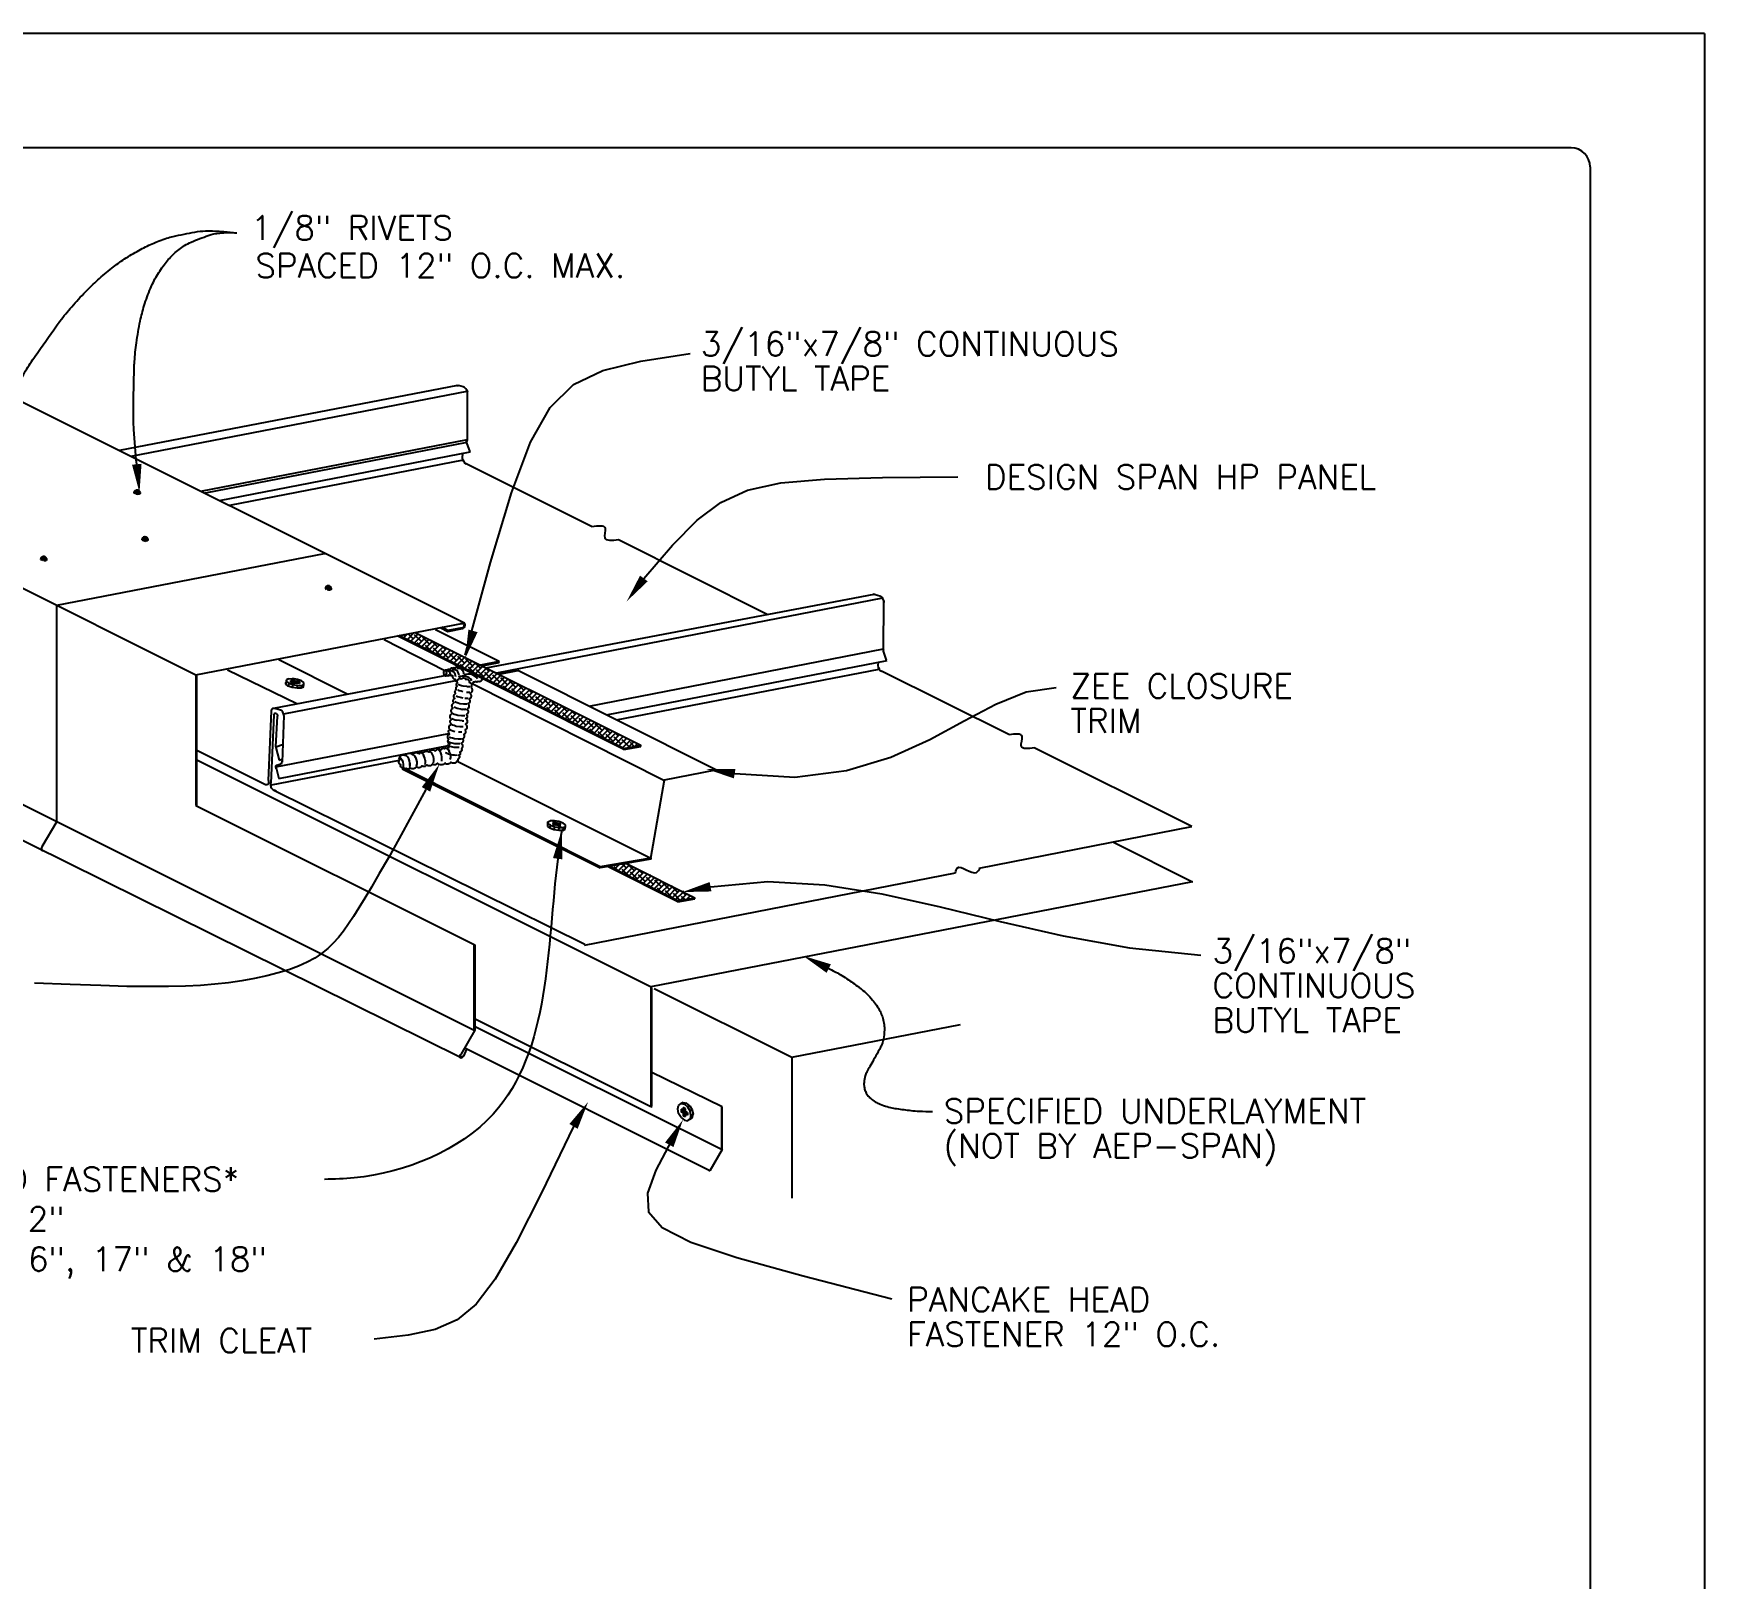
# Model space of a CAD drawing. Extents: x 109.9 to 118.4, y -37.9 to -26.9.
# Drawn here: x 112.94 to 118.42, y -31.98 to -26.92 of the extents above; entities that cross this region are included whole.
import ezdxf

# ---------------------------------------------------------------- set-up
doc = ezdxf.new("R2010")
doc.units = 0
doc.header["$LTSCALE"] = 0.5
doc.header["$MEASUREMENT"] = 0
for name, color, linetype in [('13-TEXT', 7, 'CONTINUOUS'), ('BORDER', 9, 'CONTINUOUS'), ('DIM', 4, 'CONTINUOUS'), ('DWG', 2, 'CONTINUOUS'), ('PEN2', 7, 'CONTINUOUS')]:
    doc.layers.add(name, color=color, linetype=linetype)
doc.styles.get("Standard").update_dxf_attribs({"font": 'romans.shx'})

msp = doc.modelspace()

# ---------------------------------------------------------------- hatches: boundary and pattern name
at = {"layer": 'DWG'}
h = msp.add_hatch(dxfattribs=at)
h.set_pattern_fill('ANSI38', color=46, scale=0.1)
h.set_pattern_definition([(45, (9.305166, 0), (-0.0088388348, 0.0088388348), []), (135, (9.305166, 0), (-0.0265165043, 0.0088388348), [0.03125, -0.01875])])
h.paths.add_polyline_path([(114.1935, -28.8818), (114.1394, -28.8922), (114.8771, -29.2622), (114.9326, -29.2519)])
h.paths.add_polyline_path([(114.8853, -29.6391), (114.8289, -29.6488), (115.0541, -29.7617), (115.1096, -29.7514)])

# ---------------------------------------------------------------- linework, layer by layer
at = {"layer": '13-TEXT'}
msp.add_line((114.9656, -29.6215), (114.9656, -29.6252), dxfattribs=at)
at = {"layer": 'BORDER'}
for p, q in [((118.4181, -26.9185), (109.9181, -26.9185)), ((118.4181, -26.9185), (118.4181, -37.9185)), ((117.9806, -27.2935), (110.5431, -27.2935)), ((118.0431, -27.356), (118.0431, -37.481))]:
    msp.add_line(p, q, dxfattribs=at)
msp.add_arc((117.9806, -27.356), 0.0625, 0, 90, dxfattribs=at)
at = {"layer": 'DIM', "color": 5}
msp.add_line((113.5661, -27.568), (113.6083, -27.5722), dxfattribs=at)
for points, format in [([(112.8679, -28.111, -0.010747), (112.9167, -28.0246, -0.018784), (112.9474, -27.9768, -0.001698), (113.0176, -27.8772, -0.010659), (113.0292, -27.8616, -0.014361), (113.0679, -27.8145, -0.013089), (113.1132, -27.7653, -0.017463), (113.1532, -27.7268, -0.016083), (113.1993, -27.688, -0.020804), (113.2409, -27.6579, -0.019507), (113.2877, -27.6296, -0.023778), (113.3312, -27.6081, -0.022837), (113.3783, -27.5901, -0.025468), (113.4004, -27.584, -0.008063), (113.4711, -27.5696, -0.042208), (113.5065, -27.566, -0.025126), (113.5661, -27.568)], "xyb"), ([(113.2809, -28.3308, -0.011462), (113.2713, -28.2172, -0.019406), (113.2697, -28.1498, -0.001943), (113.2724, -28.0167, -0.011131), (113.2735, -27.9935, -0.017988), (113.2799, -27.9324, -0.015421), (113.2921, -27.8618, -0.02524), (113.3053, -27.8108, -0.022234), (113.3256, -27.7547, -0.034563), (113.3462, -27.7133, -0.032186), (113.374, -27.6722, -0.042636), (113.4028, -27.6408, -0.041808), (113.4372, -27.6142, -0.042827), (113.4593, -27.6025, -0.017832), (113.5153, -27.5809, -0.059662), (113.5525, -27.5729, -0.040587), (113.6083, -27.5722)], "xyb"), ([(113.2898, -28.4241, 0, 0.0313, 0), (113.2809, -28.3308, 0.0313, 0.0313, 0)], "xyseb"), ([(114.8862, -28.7802, 0, 0.0313, 0), (114.9424, -28.7052, 0.0313, 0.0313, 0)], "xyseb"), ([(114.3571, -28.9672, 0, 0.0313, 0), (114.3825, -28.8769, 0.0313, 0.0313, 0)], "xyseb"), ([(114.2726, -29.3136, 0, 0.0313, 0), (114.2285, -29.3963, 0.0313, 0.0313, 0)], "xyseb"), ([(115.1475, -29.33, 0, 0.0313, 0), (115.24, -29.3448, 0.0313, 0.0313, 0)], "xyseb"), ([(114.6732, -29.5308, 0, 0.0313, 0), (114.6602, -29.6237, 0.0313, 0.0313, 0)], "xyseb"), ([(115.0688, -29.7331, 0, 0.0313, 0), (115.1609, -29.7156, 0.0313, 0.0313, 0)], "xyseb"), ([(115.4641, -29.942, 0, 0.0313, 0), (115.5481, -29.9837, 0.0313, 0.0313, 0)], "xyseb"), ([(115.5481, -29.9837, -0.015469), (115.5859, -30.0032, -0.025426), (115.6079, -30.0169, -0.003396), (115.6473, -30.0448, -0.015252), (115.6558, -30.0513, -0.02367), (115.6737, -30.0673, -0.02109), (115.692, -30.0869, -0.031169), (115.7048, -30.104, -0.028998), (115.7163, -30.1238, -0.037588), (115.7239, -30.142, -0.036614), (115.7288, -30.1618, -0.038553), (115.7306, -30.1814, -0.038923), (115.7294, -30.201, -0.032722), (115.724, -30.2271, -0.05706), (115.7183, -30.2414, -0.001821), (115.7103, -30.256, -0.000987), (115.6953, -30.283, -0.002307), (115.6829, -30.305, 0.002905), (115.673, -30.3225, 0.062282), (115.6679, -30.3354, 0.039416), (115.664, -30.3568, 0.06113), (115.6643, -30.3716, 0.061645), (115.6682, -30.3858, 0.060991), (115.6754, -30.3987, 0.060503), (115.6857, -30.4096, 0.038403), (115.7009, -30.4204, 0.041429), (115.7164, -30.428, 0.021062), (115.7401, -30.4363, 0.025549), (115.7603, -30.4412, 0.012967), (115.7704, -30.4429, 0.002789), (115.8175, -30.4491, 0.022225), (115.8444, -30.4513, 0.01375), (115.8879, -30.4518)], "xyb"), ([(114.7599, -30.4206, 0, 0.0313, 0), (114.712, -30.5011, 0.0313, 0.0313, 0)], "xyseb"), ([(115.0708, -30.4791, 0, 0.0313, 0), (115.0257, -30.5613, 0.0313, 0.0313, 0)], "xyseb")]:
    msp.add_lwpolyline(points, format=format, dxfattribs=at)
for points in [[(114.3573, -28.9562), (114.4404, -28.6532), (114.5087, -28.4246), (114.571, -28.2589), (114.6358, -28.1444), (114.7119, -28.0697), (114.8078, -28.023), (114.9322, -27.9928), (115.0937, -27.9676)], [(114.9424, -28.7052), (115.0368, -28.5962), (115.1168, -28.5143), (115.1946, -28.4556), (115.2821, -28.4161), (115.3915, -28.3919), (115.5347, -28.3792), (115.7239, -28.374), (115.9711, -28.3725)], [(115.24, -29.3448), (115.4371, -29.356), (115.6062, -29.3348), (115.752, -29.2907), (115.8791, -29.2333), (115.9921, -29.1722), (116.0959, -29.117), (116.1949, -29.0771), (116.2939, -29.0621)], [(114.2285, -29.3963), (114.181, -29.4836), (114.1403, -29.5577), (114.1054, -29.6203), (114.0756, -29.6727), (114.05, -29.7166), (114.0279, -29.7535), (114.0084, -29.785), (113.9907, -29.8127), (113.9741, -29.8377), (113.9579, -29.8607), (113.9417, -29.8817), (113.9248, -29.9008), (113.9066, -29.9184), (113.8866, -29.9345), (113.8643, -29.9493), (113.839, -29.963), (113.8104, -29.9757), (113.7786, -29.9874), (113.7438, -29.9981), (113.7065, -30.0078), (113.6668, -30.0164), (113.6251, -30.0238), (113.5816, -30.0301), (113.5367, -30.0352), (113.4902, -30.039), (113.4403, -30.0416), (113.3848, -30.043), (113.3215, -30.0431), (113.2481, -30.0421), (113.1626, -30.0398), (113.0625, -30.0363), (112.9458, -30.0317)], [(115.1609, -29.7156), (115.3491, -29.6989), (115.5353, -29.7088), (115.7223, -29.7385), (115.9129, -29.781), (116.1098, -29.8293), (116.316, -29.8766), (116.5341, -29.9159), (116.7671, -29.9404)], [(114.712, -30.5011), (114.607, -30.7191), (114.524, -30.8833), (114.4553, -31.0021), (114.3932, -31.0834), (114.3302, -31.1355), (114.2585, -31.1666), (114.1705, -31.1849), (114.0586, -31.1985)], [(115.033, -30.5473), (114.9817, -30.6445), (114.9539, -30.7203), (114.9581, -30.7808), (115.0028, -30.832), (115.0964, -30.8801), (115.2474, -30.9312), (115.4642, -30.9912), (115.7554, -31.0664)]]:
    msp.add_lwpolyline(points, dxfattribs=at)
msp.add_spline([(114.6732, -29.5309), (114.6602, -29.6237), (114.4486, -30.4605), (113.9937, -30.6699), (113.896, -30.6749)], degree=3, dxfattribs=at)
at = {"layer": 'DWG'}
for p, q in [((114.3543, -28.8512), (112.7568, -28.0532)), ((114.3318, -28.0726), (113.2241, -28.2857)), ((114.3306, -28.0726), (114.327, -28.074)), ((114.327, -28.074), (114.327, -28.074)), ((114.3306, -28.0726), (114.3351, -28.0725)), ((114.3505, -28.0774), (114.3351, -28.0725)), ((114.3547, -28.0797), (114.3505, -28.0774)), ((114.3592, -28.0835), (114.3547, -28.0797)), ((114.3623, -28.0882), (114.3592, -28.0835)), ((114.3623, -28.0882), (114.3641, -28.094)), ((114.3641, -28.094), (114.3623, -28.0882)), ((113.2623, -28.3045), (114.3633, -28.0914)), ((114.3651, -28.0992), (114.3641, -28.094)), ((114.3641, -28.251), (114.3651, -28.0992)), ((111.8801, -28.2235), (113.4746, -29.0207)), ((113.4911, -28.4192), (114.3642, -28.25)), ((114.3633, -28.2549), (114.3615, -28.2575)), ((114.3625, -28.2563), (114.3634, -28.2531)), ((114.3633, -28.2549), (114.3641, -28.251)), ((114.3634, -28.2531), (114.3634, -28.2531)), ((114.3624, -28.2598), (113.5046, -28.426)), ((113.5518, -28.4492), (114.3731, -28.2902)), ((114.3487, -28.3113), (114.3493, -28.2949)), ((114.3615, -28.2575), (114.3594, -28.2587)), ((114.3624, -28.2601), (114.3625, -28.2563)), ((114.3731, -28.2902), (114.3624, -28.2601)), ((114.3731, -28.2902), (114.3702, -28.2907)), ((114.35, -28.3174), (113.5848, -28.4657)), ((114.3497, -28.3165), (114.3487, -28.3113)), ((114.3497, -28.3165), (114.3522, -28.3221)), ((114.3522, -28.3221), (114.3497, -28.3165)), ((114.3522, -28.3221), (114.3552, -28.3262)), ((114.7731, -28.536), (114.3536, -28.3262)), ((114.3552, -28.3262), (114.3603, -28.3291)), ((115.3466, -28.8227), (114.8589, -28.5789)), ((113.0193, -28.7927), (113.8961, -28.6232)), ((113.0193, -29.5022), (113.0193, -28.7927)), ((114.4253, -28.9979), (115.6969, -28.7571)), ((115.7245, -28.7698), (114.4595, -29.015)), ((115.6954, -28.7568), (115.6911, -28.7584)), ((115.6911, -28.7584), (115.6911, -28.7584)), ((115.7001, -28.7575), (115.6954, -28.7568)), ((115.6954, -28.7568), (115.7001, -28.7575)), ((115.7001, -28.7575), (115.7153, -28.7617)), ((115.7153, -28.7617), (115.7195, -28.764)), ((115.7195, -28.764), (115.7232, -28.7679)), ((115.7264, -28.7727), (115.7232, -28.7679)), ((115.7289, -28.7783), (115.7264, -28.7727)), ((115.7279, -28.9354), (115.7292, -28.7843)), ((115.7289, -28.7783), (115.7292, -28.7843)), ((115.7292, -28.7843), (115.7289, -28.7783)), ((113.4746, -29.0207), (114.3513, -28.8512)), ((114.3513, -28.8512), (114.3543, -28.8512)), ((114.3558, -28.8527), (114.3543, -28.8512)), ((114.3566, -28.8557), (114.3558, -28.8527)), ((114.3566, -28.8587), (114.3566, -28.8557)), ((114.0918, -28.9052), (114.2905, -29.0067)), ((114.4683, -28.9772), (114.2598, -28.873)), ((114.2748, -28.8659), (114.2996, -28.879)), ((114.3003, -28.8752), (114.2808, -28.8651)), ((114.2996, -28.879), (114.3483, -28.8692)), ((114.2996, -28.879), (114.3003, -28.8752)), ((114.3467, -28.8667), (114.3003, -28.8752)), ((114.3483, -28.8692), (114.3506, -28.8685)), ((114.3506, -28.8685), (114.3536, -28.8662)), ((114.3536, -28.8662), (114.3558, -28.8625)), ((114.3558, -28.8625), (114.3566, -28.8587)), ((111.8801, -28.9322), (114.3866, -30.1855)), ((114.7628, -29.1241), (115.7279, -28.9363)), ((115.7278, -28.9392), (115.7274, -28.9399)), ((115.7274, -28.9399), (115.7278, -28.9392)), ((115.7279, -28.9429), (115.7274, -28.9399)), ((115.7278, -28.9392), (115.7279, -28.9354)), ((115.7279, -28.9372), (115.7282, -28.936)), ((115.7379, -28.9731), (115.7279, -28.9429)), ((115.7282, -28.936), (115.7282, -28.936)), ((113.4746, -29.0207), (113.4746, -29.4497)), ((113.5782, -29.0045), (113.8055, -29.1153)), ((113.97, -29.0841), (113.7462, -28.9722)), ((114.4683, -28.9772), (114.4075, -28.9889)), ((114.4119, -28.9912), (114.4683, -28.9802)), ((114.468, -29.0192), (114.5291, -29.0072)), ((114.4683, -28.9802), (114.4683, -28.9772)), ((115.1786, -29.332), (114.5291, -29.0072)), ((114.8201, -29.152), (115.7396, -28.9735)), ((114.8523, -29.1685), (115.7133, -29.002)), ((115.7105, -28.9908), (115.7109, -28.9791)), ((115.7108, -28.9968), (115.7105, -28.9908)), ((115.7108, -28.9968), (115.7133, -29.0024)), ((115.7133, -29.0024), (115.7108, -28.9968)), ((115.7133, -29.0024), (115.717, -29.0063)), ((115.717, -29.0063), (115.7213, -29.0086)), ((116.1401, -29.2179), (115.7213, -29.0086)), ((115.7358, -28.9743), (115.7379, -28.9731)), ((114.3438, -30.2769), (111.8268, -29.0289)), ((113.4776, -29.4497), (113.4776, -29.0237)), ((113.7295, -29.1297), (114.2899, -29.0233)), ((114.3256, -29.0409), (113.7617, -29.1503)), ((114.3803, -29.0499), (115.0121, -29.368)), ((113.7366, -29.131), (113.7516, -29.1359)), ((113.712, -29.3672), (113.7219, -29.1404)), ((113.7302, -29.1522), (113.7204, -29.3765)), ((113.7313, -29.149), (113.7302, -29.1522)), ((113.7334, -29.1473), (113.7313, -29.149)), ((113.7364, -29.1469), (113.7334, -29.1473)), ((113.7361, -29.2573), (113.7422, -29.1567)), ((113.7396, -29.1487), (113.7364, -29.1469)), ((113.7396, -29.1487), (113.7416, -29.1523)), ((113.7416, -29.1523), (113.7422, -29.1567)), ((113.7516, -29.1359), (113.7565, -29.139)), ((113.7593, -29.1432), (113.7565, -29.139)), ((113.7622, -29.1541), (113.7568, -29.3068)), ((113.7616, -29.1489), (113.7593, -29.1432)), ((113.7622, -29.1541), (113.7616, -29.1489)), ((113.7364, -29.3229), (114.3036, -29.2131)), ((113.7023, -29.381), (113.4776, -29.2686)), ((113.7361, -29.2573), (113.7589, -29.2493)), ((113.7361, -29.2573), (113.7363, -29.2588)), ((113.7363, -29.2588), (113.7478, -29.3003)), ((113.7464, -29.3604), (114.3027, -29.2524)), ((116.7378, -29.518), (116.2217, -29.2601)), ((113.7228, -29.3815), (114.1418, -29.3002)), ((113.7373, -29.3259), (113.7464, -29.3604)), ((113.7478, -29.3003), (113.7572, -29.297)), ((114.1511, -29.3252), (114.1503, -29.329)), ((114.1503, -29.329), (114.7998, -29.6537)), ((114.7998, -29.65), (114.1511, -29.3252)), ((114.3308, -29.3041), (114.9656, -29.6215)), ((115.0106, -29.365), (115.1786, -29.332)), ((113.7303, -29.3987), (114.7488, -29.9042)), ((114.9656, -29.6215), (115.0106, -29.365)), ((115.0121, -29.368), (115.0106, -29.365)), ((113.4746, -29.4497), (113.4776, -29.4497)), ((113.4746, -29.4497), (114.3888, -29.9057)), ((113.0193, -29.5022), (112.97, -29.5844)), ((116.0407, -29.6544), (116.7378, -29.518)), ((112.97, -29.5844), (112.9685, -29.5882)), ((112.9685, -29.5882), (112.9685, -29.5949)), ((112.9685, -29.5949), (112.97, -29.5964)), ((112.97, -29.5964), (112.9722, -29.5972)), ((114.9656, -29.6215), (114.7998, -29.65)), ((114.9611, -29.6192), (114.9656, -29.6215)), ((114.7481, -29.9072), (115.9635, -29.6695)), ((114.9656, -29.6252), (114.7998, -29.6537)), ((114.7998, -29.65), (114.7998, -29.6537)), ((114.3866, -29.9057), (114.3888, -29.9057)), ((114.3866, -30.1855), (114.3866, -29.9057)), ((114.3888, -29.9057), (114.3888, -30.1855)), ((114.9686, -30.436), (114.9686, -30.0467)), ((114.9764, -30.0488), (115.4268, -30.274)), ((115.4268, -30.274), (115.9796, -30.1667)), ((114.3888, -30.1855), (114.3431, -30.265)), ((114.3866, -30.1855), (114.3888, -30.1855)), ((114.3888, -30.1855), (114.3866, -30.1855)), ((114.3896, -30.1735), (115.1988, -30.577)), ((114.3393, -30.2672), (114.3386, -30.271)), ((114.3386, -30.271), (114.3393, -30.274)), ((114.3431, -30.265), (114.3393, -30.2672)), ((114.3393, -30.271), (114.3431, -30.2732)), ((114.3393, -30.274), (114.3393, -30.271)), ((114.3416, -30.268), (114.3408, -30.2642)), ((114.3408, -30.2762), (114.3416, -30.271)), ((114.3431, -30.277), (114.3408, -30.2762)), ((114.3416, -30.271), (114.3416, -30.268)), ((114.3431, -30.2732), (114.3446, -30.2732)), ((114.3461, -30.2762), (114.3431, -30.277)), ((114.3446, -30.2732), (114.3468, -30.2725)), ((114.3513, -30.271), (114.3461, -30.2762)), ((114.3468, -30.2725), (114.3491, -30.2695)), ((114.3491, -30.2695), (114.3513, -30.271)), ((114.3611, -30.2485), (114.3513, -30.271)), ((115.1583, -30.6467), (114.3558, -30.2447)), ((115.4268, -30.274), (115.4268, -30.7367)), ((115.1988, -30.4375), (114.9663, -30.3235)), ((114.9663, -30.4345), (114.9656, -30.4375)), ((114.9656, -30.4375), (114.9686, -30.436)), ((114.9686, -30.436), (114.9663, -30.4345)), ((115.1988, -30.4375), (115.1966, -30.439)), ((115.1966, -30.439), (115.1988, -30.4375)), ((115.1966, -30.439), (115.1966, -30.577)), ((115.1988, -30.577), (115.1988, -30.4375)), ((115.1988, -30.577), (115.1583, -30.6467)), ((115.1966, -30.577), (115.1988, -30.577))]:
    msp.add_line(p, q, dxfattribs=at)
at = {"layer": 'DWG', "color": 46}
for p, q in [((113.2833, -28.4162), (113.2721, -28.4237)), ((113.2736, -28.4192), (113.2766, -28.417)), ((113.2736, -28.4192), (113.2736, -28.4207)), ((113.2736, -28.4207), (113.2736, -28.4192)), ((113.2758, -28.4177), (113.2796, -28.4162)), ((113.2803, -28.417), (113.2758, -28.423)), ((113.2766, -28.4185), (113.2848, -28.4155)), ((113.2766, -28.417), (113.2766, -28.4185)), ((113.2803, -28.4155), (113.2781, -28.4162)), ((113.2781, -28.4162), (113.2796, -28.4162)), ((113.2796, -28.4155), (113.2803, -28.4155)), ((113.2796, -28.417), (113.2796, -28.4155)), ((113.2796, -28.4155), (113.2871, -28.417)), ((113.2848, -28.4155), (113.2796, -28.4155)), ((113.2796, -28.4162), (113.2863, -28.4162)), ((113.2833, -28.4162), (113.2796, -28.417)), ((113.2818, -28.4177), (113.2796, -28.417)), ((113.2796, -28.417), (113.2803, -28.417)), ((113.2833, -28.4155), (113.2803, -28.4155)), ((113.2803, -28.4155), (113.2833, -28.4162)), ((113.2803, -28.417), (113.2833, -28.4162)), ((113.2863, -28.4162), (113.2803, -28.417)), ((113.2803, -28.4207), (113.2818, -28.4177)), ((113.2833, -28.4215), (113.2833, -28.4155)), ((113.2848, -28.4185), (113.2833, -28.4162)), ((113.2833, -28.4162), (113.2901, -28.42)), ((113.2871, -28.4177), (113.2833, -28.4162)), ((113.2833, -28.4185), (113.2848, -28.4185)), ((113.2863, -28.4185), (113.2833, -28.4185)), ((113.2848, -28.4185), (113.2856, -28.4215)), ((113.2863, -28.4162), (113.2893, -28.4192)), ((113.2863, -28.4162), (113.2863, -28.4162)), ((113.2916, -28.423), (113.2863, -28.4162)), ((113.2878, -28.4177), (113.2863, -28.4185)), ((113.2863, -28.4185), (113.2916, -28.423)), ((113.2901, -28.42), (113.2863, -28.4185)), ((113.2871, -28.417), (113.2871, -28.4177)), ((113.2871, -28.4177), (113.2878, -28.4177)), ((113.2893, -28.4207), (113.2871, -28.4177)), ((113.2878, -28.4177), (113.2878, -28.4177)), ((113.2893, -28.4192), (113.2893, -28.4192)), ((113.2721, -28.4237), (113.2736, -28.4207)), ((113.2728, -28.4252), (113.2721, -28.4237)), ((113.2728, -28.4252), (113.2743, -28.4215)), ((113.2751, -28.4267), (113.2728, -28.4252)), ((113.2736, -28.4207), (113.2781, -28.42)), ((113.2788, -28.4245), (113.2751, -28.4267)), ((113.2758, -28.423), (113.2781, -28.4282)), ((113.2781, -28.42), (113.2803, -28.4207)), ((113.2781, -28.4282), (113.2818, -28.429)), ((113.2788, -28.4245), (113.2803, -28.4207)), ((113.2826, -28.4252), (113.2788, -28.4245)), ((113.2803, -28.4207), (113.2833, -28.4215)), ((113.2818, -28.429), (113.2833, -28.4215)), ((113.2886, -28.429), (113.2818, -28.429)), ((113.2893, -28.4252), (113.2826, -28.4252)), ((113.2833, -28.4215), (113.2878, -28.4215)), ((113.2856, -28.4215), (113.2863, -28.4252)), ((113.2863, -28.4252), (113.2893, -28.4252)), ((113.2878, -28.4215), (113.2908, -28.4245)), ((113.2886, -28.429), (113.2893, -28.4252)), ((113.2908, -28.4282), (113.2886, -28.429)), ((113.2893, -28.4252), (113.2893, -28.4207)), ((113.2908, -28.4282), (113.2916, -28.423)), ((113.2908, -28.4245), (113.2908, -28.4282)), ((113.2916, -28.4267), (113.2908, -28.4282)), ((113.2916, -28.423), (113.2916, -28.4267)), ((113.3126, -28.5707), (113.2976, -28.5767)), ((113.2976, -28.5767), (113.2998, -28.5752)), ((113.2983, -28.5782), (113.3013, -28.5707)), ((113.2983, -28.5782), (113.2998, -28.5722)), ((113.2983, -28.5782), (113.3006, -28.5797)), ((113.2998, -28.5752), (113.3103, -28.5692)), ((113.2998, -28.5722), (113.3021, -28.5722)), ((113.3013, -28.576), (113.3006, -28.5797)), ((113.3006, -28.5797), (113.3036, -28.5812)), ((113.3013, -28.5707), (113.3051, -28.5692)), ((113.3021, -28.57), (113.3013, -28.5707)), ((113.3013, -28.5707), (113.3013, -28.576)), ((113.3066, -28.5685), (113.3021, -28.57)), ((113.3163, -28.5775), (113.3021, -28.57)), ((113.3021, -28.5722), (113.3066, -28.5707)), ((113.3088, -28.5692), (113.3036, -28.573)), ((113.3036, -28.5692), (113.3051, -28.5692)), ((113.3118, -28.5692), (113.3036, -28.5692)), ((113.3036, -28.573), (113.3043, -28.5775)), ((113.3036, -28.5812), (113.3111, -28.5827)), ((113.3043, -28.5775), (113.3058, -28.5737)), ((113.3043, -28.5775), (113.3081, -28.5782)), ((113.3051, -28.57), (113.3088, -28.5692)), ((113.3051, -28.5692), (113.3051, -28.57)), ((113.3058, -28.5737), (113.3066, -28.5685)), ((113.3073, -28.5707), (113.3058, -28.5737)), ((113.3058, -28.5737), (113.3088, -28.5745)), ((113.3066, -28.5685), (113.3066, -28.5707)), ((113.3088, -28.5685), (113.3066, -28.5685)), ((113.3066, -28.5707), (113.3088, -28.5692)), ((113.3066, -28.5707), (113.3073, -28.5707)), ((113.3073, -28.582), (113.3088, -28.5745)), ((113.3111, -28.5827), (113.3073, -28.582)), ((113.3088, -28.5745), (113.3081, -28.5782)), ((113.3081, -28.5782), (113.3148, -28.5782)), ((113.3088, -28.5745), (113.3088, -28.5685)), ((113.3103, -28.5715), (113.3088, -28.5692)), ((113.3088, -28.5692), (113.3126, -28.5707)), ((113.3126, -28.57), (113.3088, -28.5692)), ((113.3088, -28.5692), (113.3156, -28.573)), ((113.3088, -28.5715), (113.3118, -28.5715)), ((113.3103, -28.5715), (113.3088, -28.5715)), ((113.3111, -28.5745), (113.3088, -28.5745)), ((113.3088, -28.5745), (113.3133, -28.5745)), ((113.3103, -28.5692), (113.3118, -28.5692)), ((113.3103, -28.5692), (113.3103, -28.5692)), ((113.3111, -28.5745), (113.3103, -28.5715)), ((113.3118, -28.5782), (113.3111, -28.5745)), ((113.3133, -28.5745), (113.3111, -28.5745)), ((113.3111, -28.5827), (113.3118, -28.5782)), ((113.3148, -28.582), (113.3111, -28.5827)), ((113.3118, -28.5692), (113.3118, -28.5692)), ((113.3133, -28.5707), (113.3118, -28.5692)), ((113.3118, -28.5692), (113.3156, -28.573)), ((113.3118, -28.5715), (113.3171, -28.5767)), ((113.3126, -28.5707), (113.3126, -28.57)), ((113.3148, -28.5737), (113.3126, -28.5707)), ((113.3133, -28.5707), (113.3133, -28.5707)), ((113.3156, -28.573), (113.3133, -28.5707)), ((113.3156, -28.573), (113.3148, -28.5782)), ((113.3171, -28.5767), (113.3148, -28.5737)), ((113.3148, -28.5782), (113.3171, -28.5767)), ((113.3148, -28.5782), (113.3148, -28.582)), ((113.3163, -28.5812), (113.3148, -28.582)), ((113.3163, -28.5812), (113.3163, -28.5775)), ((113.3171, -28.5805), (113.3163, -28.5812)), ((113.3171, -28.5767), (113.3171, -28.5805)), ((112.9661, -28.6412), (112.9758, -28.6352)), ((112.9676, -28.6367), (112.9668, -28.6397)), ((112.9668, -28.6427), (112.9676, -28.6375)), ((112.9676, -28.6375), (112.9668, -28.6427)), ((112.9706, -28.6345), (112.9676, -28.6367)), ((112.9676, -28.6367), (112.9676, -28.6375)), ((112.9676, -28.6375), (112.9676, -28.6367)), ((112.9676, -28.6375), (112.9683, -28.639)), ((112.9841, -28.6375), (112.9676, -28.6375)), ((112.9683, -28.639), (112.9841, -28.6375)), ((112.9736, -28.6337), (112.9698, -28.6352)), ((112.9698, -28.6352), (112.9706, -28.6345)), ((112.9706, -28.636), (112.9698, -28.6405)), ((112.9706, -28.6345), (112.9728, -28.633)), ((112.9803, -28.6352), (112.9706, -28.636)), ((112.9721, -28.6337), (112.9728, -28.633)), ((112.9721, -28.6375), (112.9721, -28.6337)), ((112.9743, -28.6382), (112.9721, -28.6375)), ((112.9728, -28.633), (112.9728, -28.6337)), ((112.9728, -28.6337), (112.9736, -28.6337)), ((112.9728, -28.6337), (112.9728, -28.6337)), ((112.9743, -28.6382), (112.9728, -28.642)), ((112.9736, -28.633), (112.9736, -28.6345)), ((112.9743, -28.633), (112.9736, -28.633)), ((112.9736, -28.633), (112.9788, -28.633)), ((112.9811, -28.6345), (112.9736, -28.633)), ((112.9736, -28.6337), (112.9803, -28.6337)), ((112.9736, -28.6345), (112.9736, -28.6337)), ((112.9736, -28.6345), (112.9773, -28.6337)), ((112.9751, -28.6345), (112.9736, -28.6345)), ((112.9743, -28.633), (112.9743, -28.633)), ((112.9773, -28.6337), (112.9743, -28.633)), ((112.9773, -28.6337), (112.9743, -28.6382)), ((112.9773, -28.639), (112.9743, -28.6382)), ((112.9773, -28.6337), (112.9751, -28.6345)), ((112.9758, -28.633), (112.9758, -28.6352)), ((112.9758, -28.633), (112.9758, -28.633)), ((112.9803, -28.6337), (112.9758, -28.633)), ((112.9758, -28.6352), (112.9773, -28.639)), ((112.9758, -28.6352), (112.9811, -28.6352)), ((112.9773, -28.633), (112.9773, -28.639)), ((112.9788, -28.633), (112.9773, -28.633)), ((112.9788, -28.636), (112.9773, -28.6337)), ((112.9811, -28.6352), (112.9773, -28.6337)), ((112.9811, -28.6352), (112.9788, -28.636)), ((112.9796, -28.639), (112.9788, -28.636)), ((112.9788, -28.636), (112.9796, -28.639)), ((112.9803, -28.6337), (112.9803, -28.6337)), ((112.9833, -28.6427), (112.9803, -28.6352)), ((112.9811, -28.6345), (112.9811, -28.6352)), ((112.9811, -28.6352), (112.9811, -28.6345)), ((112.9833, -28.636), (112.9811, -28.6345)), ((112.9811, -28.6352), (112.9833, -28.6382)), ((112.9818, -28.6352), (112.9811, -28.6352)), ((112.9818, -28.6352), (112.9818, -28.6352)), ((112.9833, -28.636), (112.9818, -28.6352)), ((112.9856, -28.6405), (112.9833, -28.636)), ((112.9856, -28.6405), (112.9841, -28.6375)), ((112.9668, -28.6397), (112.9661, -28.6412)), ((112.9728, -28.642), (112.9668, -28.6427)), ((112.9668, -28.6427), (112.9691, -28.6442)), ((112.9691, -28.6442), (112.9728, -28.642)), ((112.9698, -28.6405), (112.9721, -28.6457)), ((112.9721, -28.6457), (112.9766, -28.6427)), ((112.9773, -28.639), (112.9758, -28.6465)), ((112.9758, -28.6465), (112.9826, -28.6465)), ((112.9766, -28.6427), (112.9833, -28.6427)), ((112.9796, -28.639), (112.9773, -28.639)), ((112.9773, -28.639), (112.9818, -28.639)), ((112.9803, -28.6427), (112.9796, -28.639)), ((112.9848, -28.6457), (112.9803, -28.6427)), ((112.9818, -28.639), (112.9848, -28.642)), ((112.9826, -28.6465), (112.9833, -28.6427)), ((112.9848, -28.6457), (112.9826, -28.6465)), ((112.9833, -28.6427), (112.9856, -28.6442)), ((112.9848, -28.6397), (112.9856, -28.6405)), ((112.9856, -28.6405), (112.9848, -28.6457)), ((112.9848, -28.642), (112.9848, -28.6457)), ((112.9856, -28.6442), (112.9856, -28.6405)), ((113.8998, -28.7335), (113.8991, -28.7387)), ((113.8998, -28.7335), (113.8991, -28.7387)), ((113.8991, -28.7387), (113.9013, -28.7402)), ((113.8998, -28.7335), (113.9111, -28.729)), ((113.9006, -28.7327), (113.8998, -28.7335)), ((113.9028, -28.7312), (113.9006, -28.7327)), ((113.9006, -28.735), (113.9028, -28.732)), ((113.9006, -28.7327), (113.9006, -28.7327)), ((113.9066, -28.7342), (113.9006, -28.735)), ((113.9013, -28.7402), (113.9133, -28.7305)), ((113.9028, -28.7305), (113.9066, -28.729)), ((113.9066, -28.729), (113.9028, -28.7312)), ((113.9028, -28.732), (113.9066, -28.7297)), ((113.9028, -28.7305), (113.9028, -28.732)), ((113.9028, -28.732), (113.9028, -28.7305)), ((113.9028, -28.732), (113.9088, -28.7387)), ((113.9103, -28.7297), (113.9043, -28.7297)), ((113.9073, -28.7305), (113.9043, -28.7327)), ((113.9043, -28.7327), (113.9043, -28.741)), ((113.9043, -28.741), (113.9088, -28.7425)), ((113.9058, -28.7297), (113.9126, -28.7297)), ((113.9058, -28.7372), (113.9058, -28.7297)), ((113.9066, -28.7342), (113.9058, -28.7372)), ((113.9066, -28.729), (113.9103, -28.7297)), ((113.9066, -28.7297), (113.9066, -28.729)), ((113.9111, -28.729), (113.9066, -28.729)), ((113.9171, -28.735), (113.9066, -28.7297)), ((113.9088, -28.7312), (113.9066, -28.7342)), ((113.9096, -28.735), (113.9066, -28.7342)), ((113.9073, -28.729), (113.9081, -28.729)), ((113.9103, -28.7297), (113.9073, -28.729)), ((113.9163, -28.732), (113.9073, -28.7305)), ((113.9081, -28.729), (113.9163, -28.732)), ((113.9088, -28.7387), (113.9103, -28.7312)), ((113.9133, -28.7312), (113.9088, -28.7312)), ((113.9088, -28.7387), (113.9088, -28.7425)), ((113.9156, -28.7387), (113.9088, -28.7387)), ((113.9088, -28.7425), (113.9126, -28.7425)), ((113.9088, -28.7425), (113.9156, -28.7425)), ((113.9148, -28.735), (113.9096, -28.735)), ((113.9178, -28.7365), (113.9103, -28.7297)), ((113.9103, -28.7297), (113.9126, -28.7312)), ((113.9126, -28.7297), (113.9103, -28.7297)), ((113.9103, -28.7297), (113.9126, -28.7312)), ((113.9103, -28.7312), (113.9103, -28.7297)), ((113.9111, -28.729), (113.9111, -28.729)), ((113.9111, -28.7312), (113.9178, -28.738)), ((113.9126, -28.7312), (113.9111, -28.7312)), ((113.9126, -28.7312), (113.9148, -28.735)), ((113.9126, -28.735), (113.9148, -28.735)), ((113.9126, -28.7425), (113.9126, -28.735)), ((113.9133, -28.7305), (113.9133, -28.7312)), ((113.9148, -28.735), (113.9163, -28.7342)), ((113.9186, -28.7402), (113.9148, -28.735)), ((113.9178, -28.738), (113.9156, -28.7387)), ((113.9156, -28.7387), (113.9186, -28.7402)), ((113.9156, -28.7425), (113.9156, -28.7387)), ((113.9163, -28.732), (113.9171, -28.735)), ((113.9163, -28.7342), (113.9163, -28.732)), ((113.9178, -28.7365), (113.9178, -28.7417)), ((113.9178, -28.7417), (113.9186, -28.7402)), ((114.8771, -29.266), (114.134, -28.8933)), ((114.8771, -29.2622), (114.1394, -28.8922)), ((114.1935, -28.8818), (114.9326, -29.2519)), ((114.3806, -28.9945), (114.3828, -28.9937)), ((113.771, -29.0375), (113.7695, -29.0517)), ((113.7695, -29.0465), (113.771, -29.0427)), ((113.7695, -29.0517), (113.7695, -29.0465)), ((113.777, -29.0577), (113.7695, -29.0517)), ((113.7785, -29.0337), (113.771, -29.0375)), ((113.771, -29.0375), (113.771, -29.0427)), ((113.771, -29.0427), (113.771, -29.0375)), ((113.771, -29.0427), (113.7792, -29.0487)), ((113.7792, -29.0487), (113.777, -29.0577)), ((113.7905, -29.063), (113.777, -29.0577)), ((113.7785, -29.0337), (113.7912, -29.033)), ((113.7792, -29.0487), (113.7927, -29.0532)), ((113.7927, -29.0382), (113.7852, -29.0397)), ((113.7852, -29.0397), (113.7927, -29.0435)), ((113.786, -29.045), (113.7852, -29.0397)), ((113.8137, -29.0442), (113.786, -29.045)), ((113.7927, -29.048), (113.786, -29.045)), ((113.7927, -29.0532), (113.7905, -29.063)), ((113.8062, -29.0652), (113.7905, -29.063)), ((113.7912, -29.033), (113.7927, -29.0382)), ((113.807, -29.036), (113.7912, -29.033)), ((113.7927, -29.0382), (113.792, -29.0472)), ((113.792, -29.0472), (113.7927, -29.0532)), ((113.7995, -29.042), (113.7927, -29.0382)), ((113.7927, -29.0435), (113.7927, -29.045)), ((113.7927, -29.045), (113.7965, -29.0472)), ((113.8137, -29.0495), (113.7927, -29.048)), ((113.7927, -29.0532), (113.8077, -29.0555)), ((113.7965, -29.0472), (113.7987, -29.0465)), ((113.7987, -29.0465), (113.7995, -29.042)), ((113.7995, -29.042), (113.8062, -29.0405)), ((113.807, -29.0502), (113.7995, -29.0472)), ((113.8017, -29.0472), (113.8055, -29.0465)), ((113.8062, -29.0405), (113.8055, -29.0465)), ((113.8055, -29.0465), (113.8062, -29.0405)), ((113.8055, -29.0465), (113.8055, -29.0465)), ((113.8062, -29.0495), (113.8055, -29.0465)), ((113.807, -29.036), (113.8062, -29.0405)), ((113.8062, -29.0405), (113.8137, -29.0442)), ((113.807, -29.0457), (113.8062, -29.0495)), ((113.8062, -29.0652), (113.8077, -29.0555)), ((113.8197, -29.0645), (113.8062, -29.0652)), ((113.8205, -29.0405), (113.807, -29.036)), ((113.8137, -29.0495), (113.807, -29.0457)), ((113.8077, -29.0555), (113.8212, -29.0555)), ((113.8137, -29.0442), (113.8137, -29.0495)), ((113.8212, -29.0555), (113.8197, -29.0645)), ((113.8272, -29.0615), (113.8197, -29.0645)), ((113.828, -29.0465), (113.8205, -29.0405)), ((113.8287, -29.0517), (113.8212, -29.0555)), ((113.8272, -29.0615), (113.8287, -29.0517)), ((113.8287, -29.0517), (113.828, -29.0465)), ((114.3374, -29.0732), (114.3329, -29.071)), ((114.3386, -29.0545), (114.3341, -29.0522)), ((114.3434, -29.0747), (114.3374, -29.0732)), ((114.3446, -29.0567), (114.3386, -29.0545)), ((114.3494, -29.077), (114.3434, -29.0747)), ((114.3506, -29.0582), (114.3446, -29.0567)), ((114.3626, -29.0597), (114.3506, -29.0582)), ((114.3626, -29.0597), (114.3738, -29.0597)), ((114.5418, -29.0597), (114.5388, -29.0582)), ((114.3251, -29.1295), (114.3206, -29.1272)), ((114.3275, -29.1119), (114.323, -29.1097)), ((114.3303, -29.131), (114.3251, -29.1295)), ((114.3273, -29.0897), (114.3318, -29.092)), ((114.3335, -29.1134), (114.3275, -29.1119)), ((114.3431, -29.134), (114.3303, -29.131)), ((114.3318, -29.092), (114.3498, -29.0965)), ((114.3395, -29.1157), (114.3335, -29.1134)), ((114.3515, -29.1172), (114.3395, -29.1157)), ((114.3627, -29.1172), (114.3515, -29.1172)), ((114.3558, -29.0972), (114.3671, -29.0972)), ((114.3727, -29.0785), (114.3614, -29.0785)), ((114.5403, -29.098), (114.5373, -29.0965)), ((114.3153, -29.186), (114.3108, -29.1838)), ((114.3131, -29.164), (114.3236, -29.1685)), ((114.3213, -29.1875), (114.3153, -29.186)), ((114.3208, -29.1506), (114.3163, -29.1484)), ((114.3268, -29.1521), (114.3208, -29.1506)), ((114.3236, -29.1685), (114.3296, -29.17)), ((114.3328, -29.1544), (114.3268, -29.1521)), ((114.3476, -29.1722), (114.3296, -29.17)), ((114.3448, -29.1559), (114.3328, -29.1544)), ((114.3491, -29.1347), (114.3431, -29.134)), ((114.3431, -29.134), (114.3491, -29.1347)), ((114.3561, -29.1559), (114.3448, -29.1559)), ((114.3476, -29.1722), (114.3528, -29.1715)), ((114.3543, -29.1347), (114.3491, -29.1347)), ((114.3596, -29.134), (114.3543, -29.1347)), ((114.3543, -29.1347), (114.3596, -29.134)), ((114.3041, -29.2412), (114.2996, -29.239)), ((114.3097, -29.227), (114.3052, -29.2247)), ((114.3108, -29.2037), (114.3063, -29.2015)), ((114.3157, -29.2285), (114.3097, -29.227)), ((114.3168, -29.2052), (114.3108, -29.2037)), ((114.3217, -29.2307), (114.3157, -29.2285)), ((114.3228, -29.2075), (114.3168, -29.2052)), ((114.3273, -29.1898), (114.3213, -29.1875)), ((114.3337, -29.2322), (114.3217, -29.2307)), ((114.3393, -29.1913), (114.3273, -29.1898)), ((114.345, -29.2322), (114.3337, -29.2322)), ((114.3461, -29.209), (114.3348, -29.209)), ((114.3505, -29.1913), (114.3393, -29.1913)), ((114.142, -29.2889), (114.1465, -29.2942)), ((114.1465, -29.2942), (114.1502, -29.3002)), ((114.1685, -29.2902), (114.164, -29.2857)), ((114.1723, -29.2962), (114.1685, -29.2902)), ((114.1863, -29.2817), (114.1908, -29.2862)), ((114.1908, -29.2862), (114.1938, -29.2922)), ((114.1938, -29.2922), (114.1968, -29.299)), ((114.2178, -29.281), (114.2141, -29.2765)), ((114.2178, -29.281), (114.2216, -29.287)), ((114.2246, -29.2937), (114.2216, -29.287)), ((114.2253, -29.3012), (114.2246, -29.2937)), ((114.2411, -29.2712), (114.2456, -29.2757)), ((114.2456, -29.2757), (114.2493, -29.2817)), ((114.2493, -29.2817), (114.2523, -29.2885)), ((114.2523, -29.2885), (114.2531, -29.296)), ((114.2733, -29.2705), (114.2688, -29.266)), ((114.2771, -29.2765), (114.2733, -29.2705)), ((114.2793, -29.2832), (114.2771, -29.2765)), ((114.2808, -29.29), (114.2793, -29.2832)), ((114.2808, -29.2975), (114.2808, -29.29)), ((114.2973, -29.278), (114.2928, -29.2765)), ((114.2966, -29.26), (114.3011, -29.2652)), ((114.2973, -29.278), (114.3026, -29.2802)), ((114.3022, -29.2532), (114.2977, -29.251)), ((114.3011, -29.2652), (114.3048, -29.2712)), ((114.3022, -29.2532), (114.3202, -29.2577)), ((114.3026, -29.2802), (114.3086, -29.2817)), ((114.3041, -29.2412), (114.3221, -29.2457)), ((114.3071, -29.278), (114.3048, -29.2712)), ((114.3071, -29.278), (114.3086, -29.2847)), ((114.3086, -29.2922), (114.3071, -29.299)), ((114.3086, -29.2817), (114.3153, -29.2832)), ((114.3086, -29.2847), (114.3086, -29.2922)), ((114.3153, -29.2832), (114.3213, -29.2832)), ((114.3202, -29.2577), (114.3262, -29.2585)), ((114.3213, -29.2832), (114.3266, -29.284)), ((114.3221, -29.2457), (114.3281, -29.2465)), ((114.3262, -29.2585), (114.3375, -29.2585)), ((114.3266, -29.284), (114.3318, -29.2832)), ((114.3281, -29.2465), (114.3393, -29.2465)), ((114.8771, -29.2622), (114.9326, -29.2519)), ((114.8771, -29.266), (114.9326, -29.2555)), ((114.8771, -29.2622), (114.8771, -29.266)), ((114.9326, -29.2555), (114.9326, -29.2519)), ((113.4776, -29.2994), (114.9688, -30.045)), ((114.1502, -29.3002), (114.1525, -29.3069)), ((114.1525, -29.3069), (114.154, -29.3137)), ((114.154, -29.3212), (114.1525, -29.3279)), ((114.154, -29.3137), (114.154, -29.3212)), ((114.1745, -29.303), (114.1723, -29.2962)), ((114.176, -29.3105), (114.1745, -29.303)), ((114.176, -29.318), (114.1745, -29.3247)), ((114.176, -29.3105), (114.176, -29.318)), ((114.176, -29.318), (114.176, -29.3105)), ((114.1968, -29.299), (114.1983, -29.3065)), ((114.1983, -29.3132), (114.1968, -29.3207)), ((114.1983, -29.3065), (114.1983, -29.3132)), ((114.2261, -29.308), (114.2246, -29.3147)), ((114.2253, -29.3012), (114.2261, -29.308)), ((114.2531, -29.3027), (114.2523, -29.3095)), ((114.2531, -29.296), (114.2531, -29.3027)), ((114.2801, -29.3042), (114.2808, -29.2975)), ((114.6281, -29.503), (114.6266, -29.5127)), ((114.6281, -29.509), (114.6266, -29.518)), ((114.6266, -29.5127), (114.6266, -29.518)), ((114.6281, -29.503), (114.6356, -29.5)), ((114.6281, -29.503), (114.6281, -29.509)), ((114.6281, -29.509), (114.6281, -29.503)), ((114.6363, -29.5142), (114.6281, -29.509)), ((114.6348, -29.524), (114.6363, -29.5142)), ((114.6491, -29.4992), (114.6356, -29.5)), ((114.6363, -29.5142), (114.6498, -29.5195)), ((114.6498, -29.5045), (114.6431, -29.506)), ((114.6431, -29.506), (114.6498, -29.5097)), ((114.6498, -29.5097), (114.6431, -29.5105)), ((114.6431, -29.5105), (114.6498, -29.5142)), ((114.6498, -29.5045), (114.6491, -29.4992)), ((114.6491, -29.4992), (114.6498, -29.5045)), ((114.6641, -29.5015), (114.6491, -29.4992)), ((114.6491, -29.5135), (114.6498, -29.5045)), ((114.6498, -29.5142), (114.6491, -29.5135)), ((114.6708, -29.5105), (114.6498, -29.5045)), ((114.6641, -29.5067), (114.6498, -29.5142)), ((114.6506, -29.5112), (114.6536, -29.5127)), ((114.6536, -29.5127), (114.6558, -29.5127)), ((114.6558, -29.5127), (114.6566, -29.5082)), ((114.6566, -29.5082), (114.6573, -29.5127)), ((114.6573, -29.5127), (114.6641, -29.5165)), ((114.6588, -29.5135), (114.6626, -29.5127)), ((114.6626, -29.5127), (114.6633, -29.515)), ((114.6626, -29.5127), (114.6626, -29.5127)), ((114.6633, -29.515), (114.6641, -29.5067)), ((114.6776, -29.5067), (114.6641, -29.5015)), ((114.6641, -29.512), (114.6708, -29.5105)), ((114.6708, -29.515), (114.6641, -29.512)), ((114.6858, -29.5127), (114.6776, -29.5067)), ((114.6858, -29.518), (114.6858, -29.5127)), ((114.6266, -29.518), (114.6348, -29.524)), ((114.6476, -29.5285), (114.6348, -29.524)), ((114.6498, -29.5195), (114.6476, -29.5285)), ((114.6633, -29.5315), (114.6476, -29.5285)), ((114.6498, -29.5195), (114.6648, -29.5217)), ((114.6633, -29.5315), (114.6648, -29.5217)), ((114.6768, -29.5307), (114.6633, -29.5315)), ((114.6641, -29.5165), (114.6708, -29.515)), ((114.6648, -29.5217), (114.6783, -29.521)), ((114.6783, -29.521), (114.6768, -29.5307)), ((114.6768, -29.5307), (114.6843, -29.527)), ((114.6783, -29.521), (114.6858, -29.518)), ((114.6843, -29.527), (114.6858, -29.518)), ((116.4791, -29.5686), (116.7401, -29.6995)), ((115.0541, -29.7655), (114.8233, -29.6497)), ((115.0541, -29.7617), (114.8289, -29.6488)), ((114.8853, -29.6391), (115.1096, -29.7514)), ((116.7401, -29.6995), (114.9656, -30.0437)), ((115.0338, -29.7137), (115.0361, -29.7145)), ((115.0728, -29.7325), (115.0698, -29.731)), ((115.0541, -29.7617), (115.1096, -29.7514)), ((115.0541, -29.7655), (115.1096, -29.755)), ((115.0541, -29.7617), (115.0541, -29.7655)), ((115.1096, -29.755), (115.1096, -29.7514)), ((114.9656, -30.0437), (114.9656, -30.4375)), ((114.9656, -30.4375), (114.3896, -30.1495)), ((115.0541, -30.4435), (115.0563, -30.4322)), ((115.0563, -30.4585), (115.0541, -30.4435)), ((115.0563, -30.4322), (115.0646, -30.4262)), ((115.0713, -30.4232), (115.0646, -30.4262)), ((115.0646, -30.4262), (115.0751, -30.4285)), ((115.0646, -30.445), (115.0646, -30.4532)), ((115.0713, -30.448), (115.0646, -30.445)), ((115.0713, -30.4232), (115.0826, -30.4247)), ((115.0713, -30.4397), (115.0713, -30.448)), ((115.0788, -30.4435), (115.0713, -30.4397)), ((115.0826, -30.4247), (115.0751, -30.4285)), ((115.0751, -30.4285), (115.0856, -30.4375)), ((115.0758, -30.4457), (115.0758, -30.4427)), ((115.0788, -30.4517), (115.0788, -30.4435)), ((115.0931, -30.4337), (115.0826, -30.4247)), ((115.0931, -30.4337), (115.0856, -30.4375)), ((115.0856, -30.4375), (115.0938, -30.451)), ((115.0931, -30.4337), (115.1006, -30.4472)), ((115.0646, -30.472), (115.0563, -30.4585)), ((115.0646, -30.4532), (115.0691, -30.451)), ((115.0856, -30.4645), (115.0646, -30.4532)), ((115.0646, -30.4532), (115.0833, -30.4585)), ((115.0646, -30.472), (115.0751, -30.481)), ((115.0691, -30.448), (115.0691, -30.451)), ((115.0691, -30.451), (115.0758, -30.4547)), ((115.0713, -30.448), (115.0758, -30.4457)), ((115.0713, -30.457), (115.0713, -30.466)), ((115.0758, -30.4637), (115.0713, -30.466)), ((115.0713, -30.466), (115.0788, -30.469)), ((115.0751, -30.481), (115.0856, -30.4825)), ((115.0758, -30.4547), (115.0758, -30.4637)), ((115.0781, -30.4645), (115.0758, -30.4637)), ((115.0758, -30.4637), (115.0781, -30.4645)), ((115.0856, -30.4555), (115.0788, -30.4517)), ((115.0788, -30.469), (115.0788, -30.4607)), ((115.0833, -30.4585), (115.0848, -30.4592)), ((115.0848, -30.4592), (115.0856, -30.4555)), ((115.0856, -30.4555), (115.0856, -30.4645)), ((115.0856, -30.4825), (115.0938, -30.4765)), ((115.0931, -30.4787), (115.0856, -30.4825)), ((115.0931, -30.4787), (115.1006, -30.4735)), ((115.0938, -30.4765), (115.0931, -30.4787)), ((115.0938, -30.451), (115.1006, -30.4472)), ((115.0968, -30.4652), (115.0938, -30.451)), ((115.0968, -30.4652), (115.0938, -30.4765)), ((115.0938, -30.4765), (115.1006, -30.4735)), ((115.1036, -30.4615), (115.0968, -30.4652)), ((115.1006, -30.4472), (115.1036, -30.4615)), ((115.1006, -30.4735), (115.1036, -30.4615))]:
    msp.add_line(p, q, dxfattribs=at)
for points in [[(114.3375, -28.9956, 0.520567), (114.3281, -28.9966, 0.520567), (114.3242, -29.0001, 0.520567), (114.3159, -29.0005, 0.520567), (114.3089, -29.0023, 0.520567), (114.3048, -29.0043, 0.520567), (114.2995, -29.0052, 0.520567), (114.2963, -29.007, 0.520567), (114.2895, -29.008, 0.520567), (114.2865, -29.0154, 0.520567), (114.2885, -29.02, 0.520567), (114.2899, -29.0233, 0.520567), (114.2961, -29.0225, 0.520567), (114.3036, -29.0211, 0.520567), (114.3101, -29.0211, 0.520567), (114.3159, -29.0233, 0.520567), (114.3161, -29.0272, 0.520567), (114.3189, -29.0325, 0.520567), (114.3236, -29.0353, 0.520567), (114.3306, -29.0423)], [(114.4149, -29.0339, -0.520567), (114.4112, -29.0378, -0.520567), (114.3991, -29.0423, -0.520567), (114.3912, -29.0427, -0.41685), (114.3829, -29.0445, -0.309332), (114.3774, -29.0515)]]:
    msp.add_lwpolyline(points, format="xyb", dxfattribs=at)
msp.add_lwpolyline([(114.3759, -29.0615, -0.520567), (114.373, -29.0819, -0.520567), (114.3701, -29.1005, -0.520567), (114.366, -29.1162, -0.520567), (114.3625, -29.1343, -0.520567), (114.3614, -29.1512, -0.520567), (114.3596, -29.1646, -0.520567), (114.3584, -29.1826, -0.520567), (114.3567, -29.2018, -0.520567), (114.352, -29.2164, -0.520567), (114.3479, -29.2304, -0.520567), (114.3433, -29.2461, -0.520567), (114.3445, -29.2636, -0.520567), (114.3398, -29.2746, -0.520567), (114.3363, -29.2845, -0.520567), (114.3328, -29.2979, -0.520567), (114.3299, -29.3043, -0.520567), (114.3101, -29.3072, -0.520567), (114.2903, -29.3102, -0.520567), (114.2664, -29.3102, -0.520567), (114.2506, -29.3131, -0.520567), (114.2308, -29.316, -0.520567), (114.2145, -29.3189, -0.520567), (114.1964, -29.3224, -0.520567), (114.1772, -29.3259, -0.520567), (114.1638, -29.3265, -0.520567), (114.1527, -29.3265, -0.520567), (114.1457, -29.316, -0.520567), (114.1428, -29.2991, -0.520567), (114.1428, -29.2909, -0.520567), (114.1614, -29.2857, -0.520567), (114.1848, -29.2828, -0.520567), (114.2057, -29.2799, -0.520567), (114.2186, -29.2781, -0.520567), (114.2378, -29.2741, -0.520567), (114.2594, -29.2706, -0.520567), (114.278, -29.2671, -0.520567), (114.2897, -29.263, -0.520567), (114.2961, -29.2618, -0.520567), (114.3037, -29.2607, -0.520567), (114.3072, -29.2484, -0.520567), (114.3031, -29.2321, -0.520567), (114.3054, -29.2152, -0.520567), (114.3072, -29.2001, -0.520567), (114.3112, -29.1832, -0.520567), (114.3124, -29.1675, -0.520567), (114.3147, -29.1465, -0.520567), (114.3165, -29.1302, -0.520567), (114.32, -29.1133, -0.520567), (114.3235, -29.0987, -0.520567), (114.3252, -29.0824, -0.520567), (114.3287, -29.0696, -0.520567), (114.331, -29.0586, -0.520567), (114.3322, -29.0469, -0.520567), (114.3357, -29.0347, -0.520567), (114.3439, -29.0341, -0.520567), (114.3596, -29.0358, -0.520567), (114.3701, -29.0446, -0.520567)], format="xyb", close=True, dxfattribs=at)
for centre, radius, start, end in [((114.2906, -29.0146), 0.00602, 292.7959, 60.0468), ((114.2991, -29.0187), 0.0094, 1.7588, 84.3978), ((114.3075, -29.0263), 0.0185, 357.1355, 103.0424), ((114.3184, -29.0226), 0.0185, 357.1355, 103.0424), ((114.3346, -29.0184), 0.0185, 357.1355, 103.0424), ((114.3689, -29.0528), 0.0339, 33.8557, 117.156), ((114.351, -29.059), 0.0339, 33.8557, 117.156)]:
    msp.add_arc(centre, radius, start, end, dxfattribs=at)
at = {"layer": 'DWG'}
for points in [[(114.8589, -28.5789), (114.8152, -28.572), (114.8166, -28.5412), (114.7725, -28.5359)], [(114.3467, -28.8667), (114.3484, -28.8664), (114.3521, -28.8636), (114.3536, -28.861), (114.3544, -28.8574), (114.354, -28.8549), (114.3527, -28.8536), (114.3496, -28.8533), (114.3434, -28.8536), (114.3392, -28.8536)], [(113.7218, -29.1429), (113.7219, -29.1404), (113.724, -29.1325), (113.7293, -29.1297), (113.7366, -29.131)], [(116.2225, -29.2605), (116.1789, -29.2545), (116.1822, -29.2234), (116.1392, -29.2175)], [(113.738, -29.3286), (113.7373, -29.3259), (113.7363, -29.3207), (113.7383, -29.3175), (113.7405, -29.3167), (113.7522, -29.3125), (113.7557, -29.31), (113.7568, -29.3063), (113.7569, -29.3043)], [(113.712, -29.3672), (113.712, -29.3708), (113.7102, -29.3804), (113.7043, -29.3819), (113.7023, -29.381)], [(113.7381, -29.4026), (113.7335, -29.4003), (113.7224, -29.3921), (113.7204, -29.3814), (113.7204, -29.3765), (113.7205, -29.3734)], [(115.9635, -29.6695), (115.9695, -29.6543), (116.0324, -29.6684), (116.0444, -29.6536)]]:
    msp.add_spline(points, degree=3, dxfattribs=at)
at = {"layer": 'PEN2'}
for p, q in [((113.8961, -28.6232), (113.8983, -28.6232)), ((113.4776, -29.0237), (113.4753, -29.0222)), ((115.1741, -29.3335), (115.1786, -29.332)), ((115.1778, -29.3357), (115.1741, -29.3335)), ((115.1786, -29.332), (115.1778, -29.3357)), ((114.7488, -29.9042), (114.7481, -29.9072)), ((115.1568, -30.6452), (115.1583, -30.6467)), ((115.1583, -30.6467), (115.1568, -30.6452))]:
    msp.add_line(p, q, dxfattribs=at)

# ---------------------------------------------------------------- texts
at = {"layer": 'DIM'}
for s, p in [('1/8" RIVETS', (113.6553, -27.5951)), ('SPACED 12" O.C. MAX.', (113.6697, -27.7191)), ('3/16"x7/8" CONTINUOUS', (115.1291, -27.9755)), ('BUTYL TAPE ', (115.1291, -28.0894)), ('DESIGN SPAN HP PANEL', (116.0601, -28.4119)), ('ZEE CLOSURE', (116.3405, -29.097)), ('TRIM', (116.3405, -29.2108)), ('3/16"x7/8"', (116.8058, -29.9651)), ('CONTINUOUS', (116.8058, -30.0789)), ('BUTYL TAPE', (116.8058, -30.1927)), ('SPECIFIED UNDERLAYMENT', (115.9251, -30.49)), ('(NOT BY AEP-SPAN)', (115.9251, -30.6038)), ('EQUALLY SPACED FASTENERS*', (112.0167, -30.7137)), ('(3) MIN. FOR 12"', (112.1099, -30.8439)), ('(4) MIN. FOR 16", 17" & 18"', (112.1109, -30.9754)), ('PANCAKE HEAD', (115.8052, -31.1079)), ('FASTENER 12" O.C.', (115.8052, -31.2218)), ('TRIM CLEAT', (113.2616, -31.2427))]:
    msp.add_text(s, height=0.07875, dxfattribs=at).set_placement(p)

doc.saveas('drawing.dxf')
